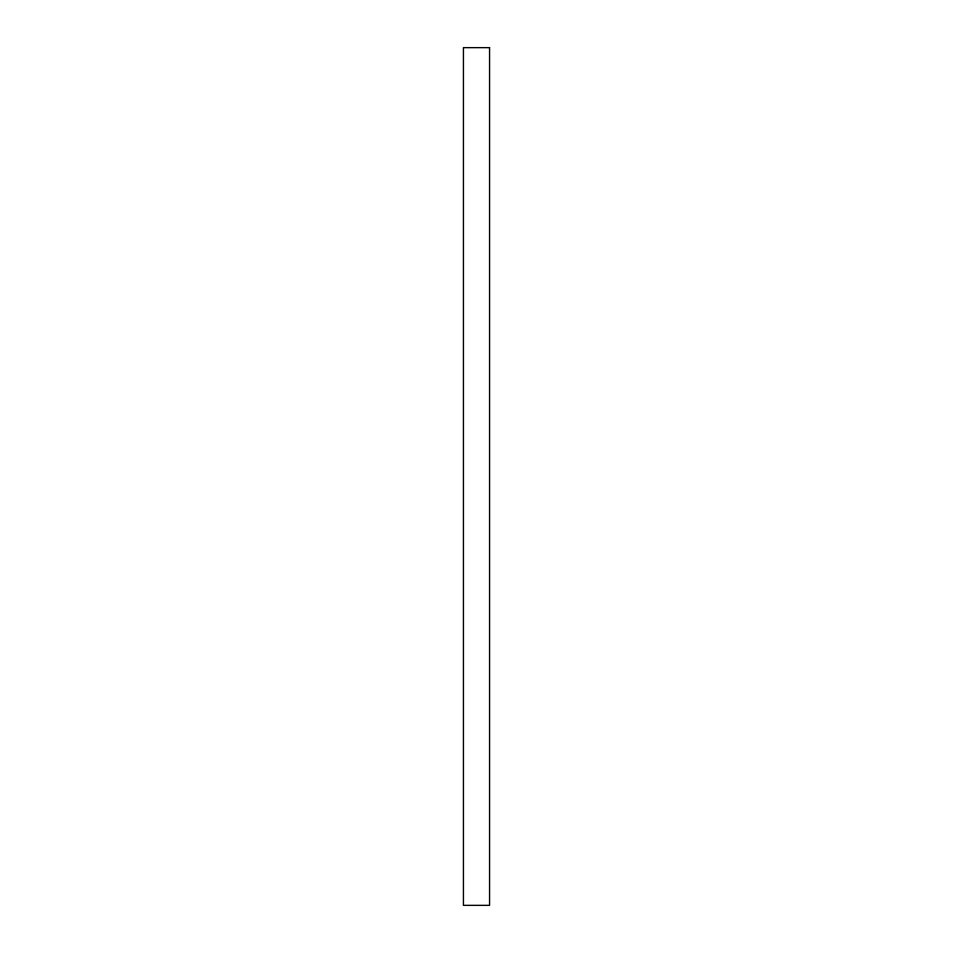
<?xml version="1.0" encoding="UTF-8"?>
<svg xmlns="http://www.w3.org/2000/svg" width="953" height="953" viewBox="0 0 953 953"><rect width="100%" height="100%" fill="white"/><g stroke="black" fill="none" stroke-linecap="round" stroke-linejoin="round"><path stroke-width="1.43" d="M489.568 47.65L463.432 47.65L463.432 905.35L489.568 905.35L489.568 47.65"/></g></svg>
